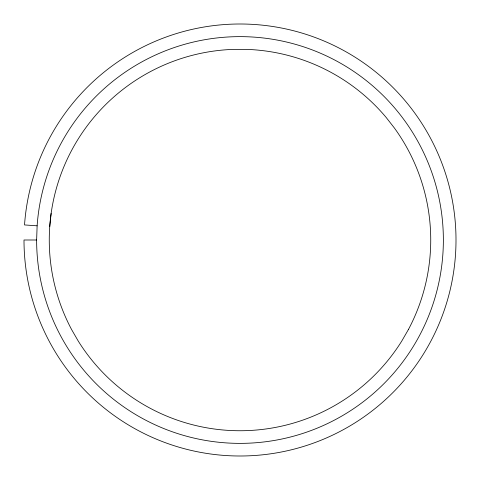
<?xml version="1.0" encoding="UTF-8"?>
<svg xmlns="http://www.w3.org/2000/svg" width="480" height="480" viewBox="0 0 480 480"><rect width="100%" height="100%" fill="white"/><g stroke="black" fill="none" stroke-linecap="round" stroke-linejoin="round"><path stroke-width="0.72" d="M36.63 240L37.128 225.816A203.37 203.37 0 0 1 349.77 68.802A203.37 203.37 0 0 1 337.56 418.44A203.37 203.37 0 0 1 36.63 240L24 240A216 216 0 0 0 343.62 429.522A216 216 0 0 0 356.586 58.164A216 216 0 0 0 24.528 224.934L37.128 225.816M49.728 226.692L51.12 213.456M408.408 329.544L401.754 341.076A190.734 190.734 0 0 1 78.246 341.076L71.592 329.544A190.734 190.734 0 0 1 233.346 49.38L246.654 49.38A190.734 190.734 0 0 1 386.112 117.396L394.308 127.89A190.734 190.734 0 0 1 408.408 329.544"/></g></svg>
